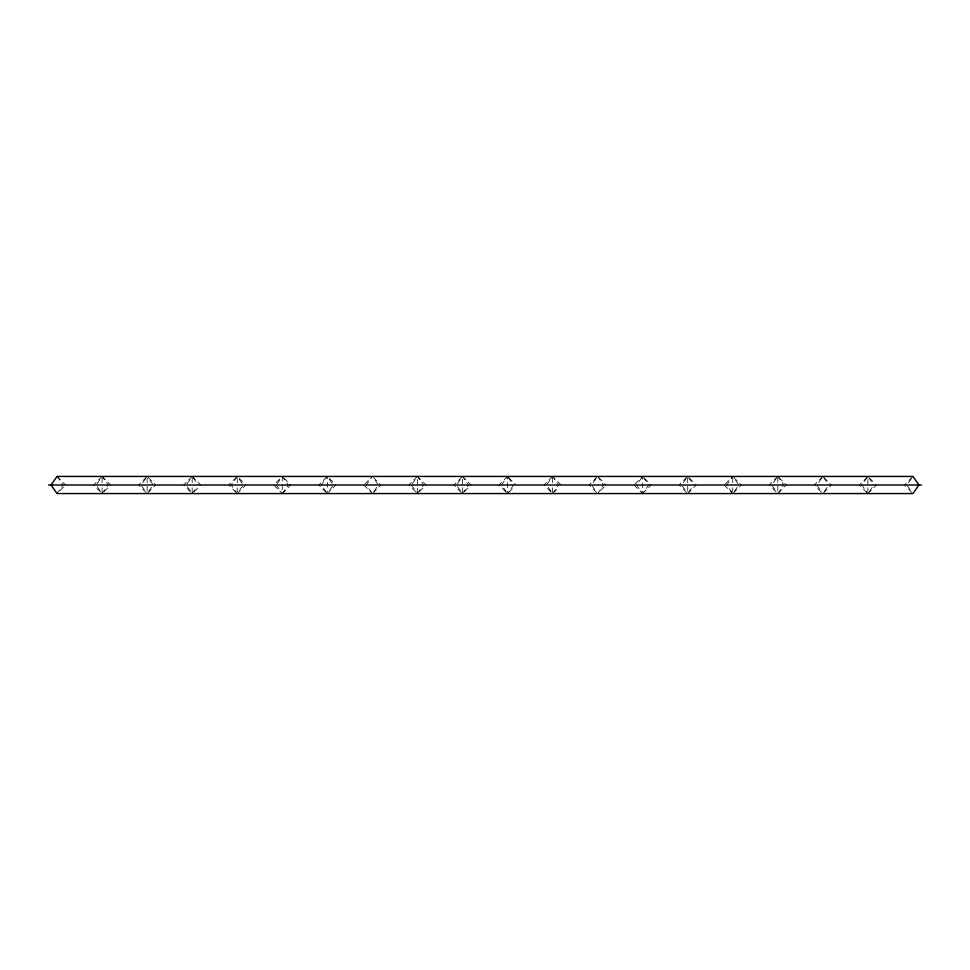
<?xml version="1.0" encoding="UTF-8"?>
<svg xmlns="http://www.w3.org/2000/svg" width="970" height="970" viewBox="0 0 970 970"><rect width="100%" height="100%" fill="white"/><g stroke="black" fill="none" stroke-linecap="round" stroke-linejoin="round"><path stroke-width="0.73" stroke-dasharray="4.85 3.64" d="M102.105 487.849L102.105 493.56L110.665 485L102.105 476.44L96.054 485L101.244 492.336M102.105 493.56L108.155 485L102.965 477.664M192.193 487.849L192.193 493.56L200.754 485L192.193 476.44L186.143 485L191.333 492.336M192.193 493.56L196.522 487.449M277.105 483.775L282.294 476.44L288.345 485L282.294 493.56L282.294 476.44L273.734 485L281.215 492.493M412.238 483.775L417.427 476.44L425.988 485L417.427 493.56L417.427 477.87M417.427 493.56L423.478 485L418.3 477.664M461.405 492.493L453.924 485L462.472 476.44L462.472 493.56L471.032 485L462.472 476.44L456.421 485L461.611 492.336M462.472 493.56L468.534 485L462.472 476.44M508.389 477.664L513.579 485L507.528 493.56L507.528 476.44L501.466 485L507.528 493.56L513.942 487.134M561.133 485L552.573 476.44L546.522 485L552.573 493.56L558.987 487.134M552.573 493.56L558.623 485L553.433 477.664M641.801 477.664L636.611 485L641.801 492.336M635.168 483.933L642.661 476.44L642.661 493.56L648.712 485L643.522 477.664M687.706 477.87L687.706 493.56L692.034 487.449M778.874 477.507L786.355 485L777.807 493.56L777.807 476.44L771.744 485L776.934 492.336M777.807 493.56L783.857 485L778.668 477.664M827.168 487.449L822.851 493.56L831.411 485L822.851 476.44L816.801 485L821.978 492.336M866.828 492.493L859.335 485L867.895 476.44L867.895 493.56L872.212 487.449M63.474 487.134L57.06 493.56L63.111 485L57.921 477.664M102.105 476.44L93.544 485L101.038 492.493M192.193 476.44L183.645 485L191.126 492.493M282.294 493.56L290.854 485L283.361 477.507M364.89 483.933L372.383 476.44L366.333 485L371.522 492.336M417.427 476.44L408.867 485L416.36 492.493M507.528 476.44L498.968 485L506.449 492.493M552.573 476.44L544.012 485L551.506 492.493M604.031 487.134L597.617 493.56L603.667 485L598.478 477.664M642.661 493.56L651.222 485L643.728 477.507M687.706 493.56L696.266 485L688.785 477.507M725.269 483.933L732.75 476.44L726.7 485L731.889 492.336M777.807 476.44L769.246 485L776.727 492.493M822.851 476.44L814.291 485L821.784 492.493M867.895 493.56L876.456 485L867.895 476.44L861.845 485L867.034 492.336M911.873 492.493L904.379 485L912.94 476.44L906.889 485L912.079 492.336M733.829 477.507L741.31 485L732.75 493.56L738.813 485L733.623 477.664M724.202 485L731.683 492.493M686.639 492.493L679.145 485L687.706 476.44L681.655 485L686.845 492.336M634.101 485L641.594 492.493M598.684 477.507L606.177 485M596.55 492.493L589.057 485L597.617 476.44L591.567 485L596.756 492.336M508.595 477.507L516.076 485M373.45 477.507L380.943 485L372.383 493.56L378.433 485L373.244 477.664M363.823 485L371.316 492.493M326.272 492.493L318.778 485L327.339 476.44L335.899 485L327.339 493.56L333.389 485L328.2 477.664M236.171 492.493L228.69 485L237.25 476.44L245.798 485L237.25 493.56L243.3 485L237.25 476.44L231.187 485L236.377 492.336M148.216 477.507L155.709 485L147.149 493.56L153.199 485L148.022 477.664M146.082 492.493L138.589 485L147.149 476.44L141.099 485L146.288 492.336M57.06 476.44L65.62 485M868.756 477.664L873.946 485M823.712 477.664L828.901 485M688.579 477.664L693.756 485M411.377 485L416.566 492.336M326.478 492.336L321.288 485L327.339 476.44L327.339 492.129M276.244 485L281.421 492.336M193.066 477.664L198.256 485M732.75 477.87L732.75 485M732.75 487.849L732.75 492.129M552.573 477.87L552.573 485M552.573 487.849L552.573 492.129M237.25 477.87L237.25 485M237.25 487.849L237.25 492.129M192.193 477.87L192.193 485M147.149 477.87L147.149 492.129M102.105 477.87L102.105 485"/><path stroke-width="1.45" d="M48.5 485L921.5 485M57.06 476.44L51.01 485L57.06 493.56L912.94 493.56L918.99 485L912.94 476.44L57.06 476.44"/></g></svg>
